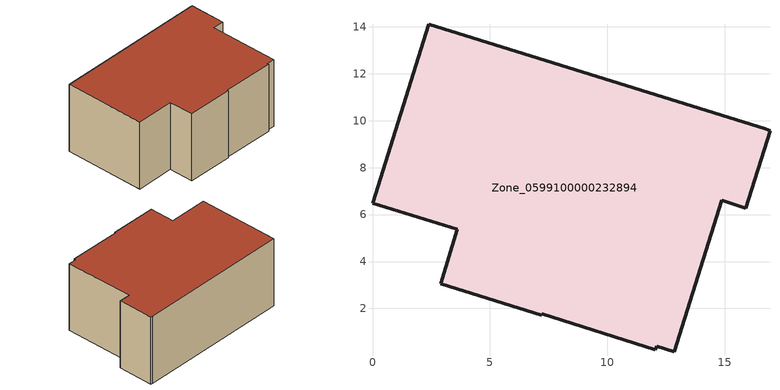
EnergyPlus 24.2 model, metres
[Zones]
Zone_0599100000232894
 floor ground (C_G): 7.21,1.78 7.21,1.7 2.9,3.05 3.62,5.37 0,6.49 2.4,14.1 16.74,9.66 16.94,9.56 15.91,6.27 14.88,6.6 12.86,0.16 12.12,0.39 12.05,0.24 z0
 wall outside (C_F): 3.62,5.37 2.9,3.05 7.21,1.7 7.21,1.78 12.05,0.24 12.12,0.39 12.86,0.16 14.88,6.6 15.91,6.27 16.94,9.56 16.74,9.66 2.4,14.1 0,6.49 3.62,5.37 z0:6.88
 roof outside (C_R): 7.21,1.78 12.05,0.24 12.12,0.39 12.86,0.16 14.88,6.6 15.91,6.27 16.94,9.56 16.74,9.66 2.4,14.1 0,6.49 3.62,5.37 2.9,3.05 7.21,1.7 z6.88
[BUILDING]
Pand.0599100000232894: North Axis=0; Terrain=City; Loads Convergence Tolerance Value=0.04; Temperature Convergence Tolerance Value=0.4; Solar Distribution=FullExterior; Maximum Number of Warmup Days=25; Minimum Number of Warmup Days=1
[Site:Location]
Rotterdam.The.Hague.AP_ZH_NLD Design_Conditions: Latitude=51.96; Longitude=4.45; Time Zone=1; Elevation=-4.5
[SITE:GROUNDTEMPERATURE:BUILDINGSURFACE]
18, 18, 18, 18, 18, 18, 18, 18, 18, 18, 18, 18
[MATERIAL] Thermal Absorptance=0.9; Solar Absorptance=0.7; Visible Absorptance=0.7
Name | Roughness | Thickness | Conductivity | Density | Specific Heat
G.D.1975-1991 | MediumSmooth | 0.15 | 0.288461 | 540 | 1210
F.D.1975-1991 | Rough | 0.3 | 0.230769 | 1920 | 840
R.D.1975-1991 | MediumRough | 0.2 | 0.153846 | 1500 | 1000
[CONSTRUCTION]
C_G: G.D.1975-1991
C_F: F.D.1975-1991
C_R: R.D.1975-1991
[ZONE]
Zone_0599100000232894: Type=1; Multiplier=1; Ceiling Height=Autocalculate; Volume=Autocalculate; Floor Area=autocalculate; Part of Total Floor Area=Yes
[ZONEINFILTRATION:DESIGNFLOWRATE]
Infil_Zone_0599100000232894: Zone or ZoneList or Space or SpaceList=Zone_0599100000232894; Schedule=AlwaysOn; Design Flow Rate Calculation Method=Flow/Area; Flow Rate per Floor Area=0.0042; Constant Term Coefficient=1; Temperature Term Coefficient=0; Velocity Term Coefficient=0; Velocity Squared Term Coefficient=0
[HVACTEMPLATE:ZONE:IDEALLOADSAIRSYSTEM]
Zone_0599100000232894: Maximum Heating Supply Air Temperature=50; Minimum Cooling Supply Air Temperature=13; Maximum Heating Supply Air Humidity Ratio=0.0156; Minimum Cooling Supply Air Humidity Ratio=0.0077; Heating Limit=NoLimit; Cooling Limit=NoLimit; Dehumidification Control Type=ConstantSensibleHeatRatio; Cooling Sensible Heat Ratio=0.7; Dehumidification Setpoint=60; Humidification Control Type=None; Humidification Setpoint=30; Outdoor Air Method=None; Outdoor Air Flow Rate per Person=0.00944; Outdoor Air Flow Rate per Zone Floor Area=0; Outdoor Air Flow Rate per Zone=0; Demand Controlled Ventilation Type=None; Outdoor Air Economizer Type=NoEconomizer; Heat Recovery Type=None; Sensible Heat Recovery Effectiveness=0.7; Latent Heat Recovery Effectiveness=0.65
[ZONECONTROL:THERMOSTAT]
ThermostatControl_Zone_0599100000232894: Zone or ZoneList=Zone_0599100000232894; Control Type Schedule=DualSetpointControlType; Control 1=Thermostat_Zone_0599100000232894; Temperature Difference Between Cutout And Setpoint=0
[THERMOSTATSETPOINT:DUALSETPOINT]
Thermostat_Zone_0599100000232894: Heating Setpoint Temperature Schedule=HeatingSetpoint_Zone_0599100000232894; Cooling Setpoint Temperature Schedule=CoolingSetpoint_Zone_0599100000232894
[SCHEDULE:COMPACT]
HeatingSetpoint_Zone_0599100000232894: Through: 12/31, For: AllDays, Until: 24:00, 21
CoolingSetpoint_Zone_0599100000232894: Through: 12/31, For: AllDays, Until: 24:00, 24
DualSetpointControlType: Through: 12/31, For: AllDays, Until: 24:00, 4
AlwaysOn: Through: 12/31, For: AllDays, Until: 24:00, 1
